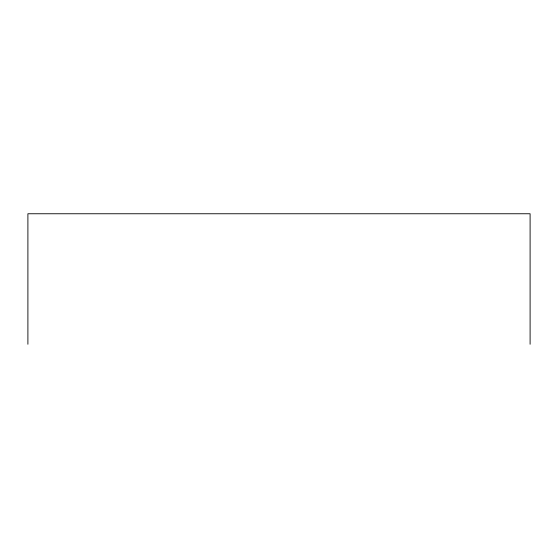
<?xml version="1.0" encoding="UTF-8"?>
<svg xmlns="http://www.w3.org/2000/svg" width="558" height="558" viewBox="0 0 558 558"><rect width="100%" height="100%" fill="white"/><g stroke="black" fill="none" stroke-linecap="round" stroke-linejoin="round"><path stroke-width="0.84" d="M530.1 344.244L530.1 213.756L27.9 213.756L27.9 344.244"/></g></svg>
